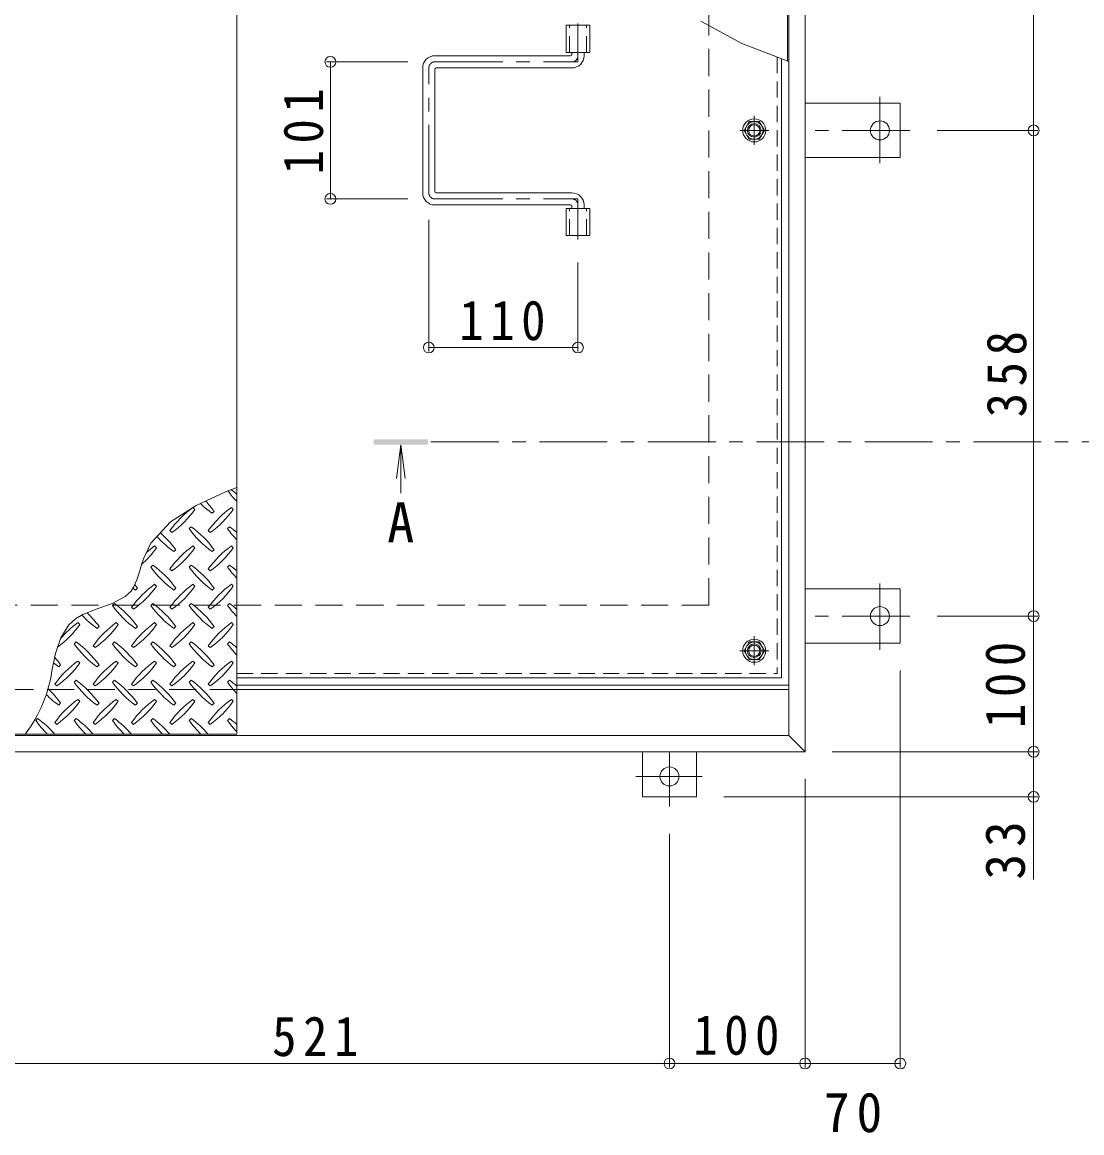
# Model space of a CAD drawing. Units: millimetres at full size, sheet at 1:10. Extents: x -2620 to 2604, y -1962 to 1618.
# Drawn here: x -1442 to -660, y -84 to 734 of the extents above; entities that cross this region are included whole.
import ezdxf
from ezdxf.enums import TextEntityAlignment as Align

# ---------------------------------------------------------------- set-up
doc = ezdxf.new("R2010")
doc.units = ezdxf.units.MM
doc.header["$LTSCALE"] = 10
doc.header["$PDMODE"] = 32
doc.header["$PDSIZE"] = 8
for name, pattern in [('CHAIN1', [8, 5, -1, 1, -1]), ('DASHED1', [1.8, 1.2, -0.6]), ('DASHED2', [3, 2, -1])]:
    doc.linetypes.add(name, pattern=pattern)
for name, color, linetype, lineweight in [('0-1', 2, 'DASHED2', 9), ('0-2', 3, 'Continuous', 9), ('0-3', 2, 'Continuous', 9), ('0-5', 7, 'Continuous', 9), ('0-6', 6, 'Continuous', 5), ('0-7', 5, 'Continuous', 5), ('0-9', 134, 'Continuous', 5), ('0-A', 3, 'CHAIN1', 9), ('0-B', 2, 'Continuous', 9), ('0-E', 3, 'Continuous', 9), ('0-F', 7, 'Continuous', 9)]:
    doc.layers.add(name, color=color, linetype=linetype, lineweight=lineweight)
doc.styles.add('ＭＳ ゴシック', font='')
doc.styles.get('ＭＳ ゴシック').set_extended_font_data('MS Gothic')

msp = doc.modelspace()

# ---------------------------------------------------------------- linework, layer by layer
at = {"layer": '0-1'}
for p, q in [((-935.33, 304.74), (-935.33, 1004.74)), ((-2035.33, 304.74), (-935.33, 304.74)), ((-1283.33, 242.74), (-2094.33, 242.74))]:
    msp.add_line(p, q, dxfattribs=at)
at = {"layer": '0-1', "linetype": 'Continuous'}
msp.add_line((-876.33, 242.74), (-1283.33, 242.74), dxfattribs=at)
at = {"layer": '0-2'}
for p, q in [((-1283.33, 1099.74), (-1283.33, 209.74)), ((-877.33, 1099.74), (-877.33, 705.88)), ((-1040.48, 732.24), (-1023.18, 732.24)), ((-1040.48, 712.24), (-1040.48, 732.24)), ((-1023.18, 712.24), (-1023.18, 732.24)), ((-1040.48, 712.24), (-1023.18, 712.24)), ((-1040.48, 597.24), (-1023.18, 597.24)), ((-1040.48, 577.24), (-1040.48, 597.24)), ((-1023.18, 577.24), (-1023.18, 597.24)), ((-1040.48, 577.24), (-1023.18, 577.24)), ((-1283.33, 209.74), (-1687.33, 209.74))]:
    msp.add_line(p, q, dxfattribs=at)
at = {"layer": '0-2', "linetype": 'DASHED1'}
for p, q in [((-1038.18, 712.24), (-1038.18, 732.24)), ((-1025.48, 712.24), (-1025.48, 732.24)), ((-1038.18, 577.24), (-1038.18, 597.24)), ((-1025.48, 577.24), (-1025.48, 597.24))]:
    msp.add_line(p, q, dxfattribs=at)
at = {"layer": '0-2', "color": 4}
for q in [(-1165.75, 398.28), (-1162.49, 387.46), (-1159.23, 398.28)]:
    msp.add_line((-1162.49, 423.07), q, dxfattribs=at)
at = {"layer": '0-2', "color": 4, "linetype": 'CHAIN1'}
msp.add_line((-610.27, 425.07), (-1142.49, 425.07), dxfattribs=at)
at = {"layer": '0-2', "color": 4}
msp.add_solid([(-1182.49, 423.07), (-1182.49, 427.07), (-1142.49, 423.07), (-1142.49, 427.07)], dxfattribs=at)
at = {"layer": '0-3'}
for p, q in [((-864.33, 196.74), (-864.33, 1112.74)), ((-876.33, 208.74), (-876.33, 1100.74)), ((-876.33, 208.74), (-2094.33, 208.74)), ((-864.33, 196.74), (-876.33, 208.74)), ((-864.33, 196.74), (-2106.33, 196.74))]:
    msp.add_line(p, q, dxfattribs=at)
at = {"layer": '0-5'}
for p, q in [((-910.88, 718.87), (-941.11, 735.29)), ((-876.33, 705.49), (-910.88, 718.87))]:
    msp.add_line(p, q, dxfattribs=at)
at = {"layer": '0-6', "linetype": 'CHAIN1'}
for p, q in [((-1031.83, 733.62), (-1031.83, 705.24)), ((-1137.32, 705.24), (-1031.83, 705.24)), ((-1141.83, 608.75), (-1141.83, 700.73)), ((-1137.32, 604.24), (-1031.83, 604.24)), ((-1031.83, 574.35), (-1031.83, 604.24))]:
    msp.add_line(p, q, dxfattribs=at)
at = {"layer": '0-6'}
for p, q in [((-1036.34, 710.74), (-1036.34, 712.24)), ((-1027.33, 709.74), (-1027.33, 712.24)), ((-1037.33, 709.74), (-1137.33, 709.74)), ((-1146.33, 608.74), (-1146.33, 700.74)), ((-1137.33, 609.74), (-1137.33, 699.74)), ((-1136.33, 700.74), (-1036.33, 700.74)), ((-1136.33, 608.74), (-1036.33, 608.74)), ((-1037.33, 599.74), (-1137.33, 599.74)), ((-1036.34, 598.74), (-1036.34, 597.24)), ((-1027.33, 599.74), (-1027.33, 597.24)), ((-1283.33, 245.74), (-876.33, 245.74))]:
    msp.add_line(p, q, dxfattribs=at)
for centre, radius, start, end in [((-1137.33, 700.74), 9, 90, 180), ((-1037.33, 710.74), 1, 270, 0), ((-1036.33, 709.74), 9, 270, 0), ((-1136.33, 699.74), 1, 90, 180), ((-1137.33, 608.74), 9, 180, 270), ((-1136.33, 609.74), 1, 180, 270), ((-1036.33, 599.74), 9, 0, 90), ((-1037.33, 598.74), 1, 0, 90)]:
    msp.add_arc(centre, radius, start, end, dxfattribs=at)
at = {"layer": '0-6', "linetype": 'CHAIN1'}
for centre, radius, start, end in [((-1137.32, 700.73), 4.51, 90, 180), ((-1036.33, 709.74), 4.5, 270.29569, 0), ((-1137.32, 608.75), 4.51, 180, 270), ((-1036.33, 599.74), 4.5, 0, 89.70431)]:
    msp.add_arc(centre, radius, start, end, dxfattribs=at)
at = {"layer": '0-7'}
for centre, radius in [((-901.83, 654.74), 5), ((-901.83, 654.74), 4.19), ((-901.83, 271.24), 5), ((-901.83, 271.24), 4.19)]:
    msp.add_circle(centre, radius, dxfattribs=at)
at = {"layer": '0-9'}
for p, q in [((-1314.29, 375.36), (-1315.7, 376.77)), ((-1286, 375.36), (-1287.42, 376.77)), ((-1301.56, 372.53), (-1300.15, 373.94)), ((-1317.12, 362.63), (-1318.53, 361.22)), ((-1288.83, 362.63), (-1290.25, 361.22)), ((-1332.67, 359.8), (-1331.26, 358.39)), ((-1304.39, 359.8), (-1302.98, 358.39)), ((-1342.57, 347.07), (-1343.99, 348.49)), ((-1329.85, 344.25), (-1328.43, 345.66)), ((-1314.29, 347.07), (-1315.7, 348.49)), ((-1301.56, 344.25), (-1300.15, 345.66)), ((-1286, 347.07), (-1287.42, 348.49)), ((-1345.4, 334.35), (-1346.82, 332.93)), ((-1332.67, 331.52), (-1331.26, 330.1)), ((-1317.12, 334.35), (-1318.53, 332.93)), ((-1304.39, 331.52), (-1302.98, 330.1)), ((-1288.83, 334.35), (-1290.25, 332.93)), ((-1342.57, 318.79), (-1343.99, 320.2)), ((-1314.29, 318.79), (-1315.7, 320.2)), ((-1286, 318.79), (-1287.42, 320.2)), ((-1358.13, 315.96), (-1356.72, 317.37)), ((-1329.85, 315.96), (-1328.43, 317.37)), ((-1301.56, 315.96), (-1300.15, 317.37)), ((-1373.69, 306.06), (-1375.1, 304.65)), ((-1360.96, 303.23), (-1359.54, 301.82)), ((-1345.4, 306.06), (-1346.82, 304.65)), ((-1332.67, 303.23), (-1331.26, 301.82)), ((-1317.12, 306.06), (-1318.53, 304.65)), ((-1304.39, 303.23), (-1302.98, 301.82)), ((-1288.83, 306.06), (-1290.25, 304.65)), ((-1399.14, 290.5), (-1400.56, 291.92)), ((-1386.41, 287.68), (-1385, 289.09)), ((-1370.86, 290.5), (-1372.27, 291.92)), ((-1358.13, 287.68), (-1356.72, 289.09)), ((-1342.57, 290.5), (-1343.99, 291.92)), ((-1329.85, 287.68), (-1328.43, 289.09)), ((-1314.29, 290.5), (-1315.7, 291.92)), ((-1301.56, 287.68), (-1300.15, 289.09)), ((-1286, 290.5), (-1287.42, 291.92)), ((-1401.97, 277.78), (-1403.38, 276.36)), ((-1389.24, 274.95), (-1387.83, 273.53)), ((-1373.69, 277.78), (-1375.1, 276.36)), ((-1360.96, 274.95), (-1359.54, 273.53)), ((-1345.4, 277.78), (-1346.82, 276.36)), ((-1332.67, 274.95), (-1331.26, 273.53)), ((-1317.12, 277.78), (-1318.53, 276.36)), ((-1304.39, 274.95), (-1302.98, 273.53)), ((-1288.83, 277.78), (-1290.25, 276.36)), ((-1399.14, 262.22), (-1400.56, 263.63)), ((-1370.86, 262.22), (-1372.27, 263.63)), ((-1342.57, 262.22), (-1343.99, 263.63)), ((-1314.29, 262.22), (-1315.7, 263.63)), ((-1286, 262.22), (-1287.42, 263.63)), ((-1414.7, 259.39), (-1413.28, 260.81)), ((-1386.41, 259.39), (-1385, 260.81)), ((-1358.13, 259.39), (-1356.72, 260.81)), ((-1329.85, 259.39), (-1328.43, 260.81)), ((-1301.56, 259.39), (-1300.15, 260.81)), ((-1417.53, 246.66), (-1416.11, 245.25)), ((-1401.97, 249.49), (-1403.38, 248.08)), ((-1389.24, 246.66), (-1387.83, 245.25)), ((-1373.69, 249.49), (-1375.1, 248.08)), ((-1360.96, 246.66), (-1359.54, 245.25)), ((-1345.4, 249.49), (-1346.82, 248.08)), ((-1332.67, 246.66), (-1331.26, 245.25)), ((-1317.12, 249.49), (-1318.53, 248.08)), ((-1304.39, 246.66), (-1302.98, 245.25)), ((-1288.83, 249.49), (-1290.25, 248.08)), ((-1414.7, 231.11), (-1413.28, 232.52)), ((-1399.14, 233.94), (-1400.56, 235.35)), ((-1386.41, 231.11), (-1385, 232.52)), ((-1370.86, 233.94), (-1372.27, 235.35)), ((-1358.13, 231.11), (-1356.72, 232.52)), ((-1342.57, 233.94), (-1343.99, 235.35)), ((-1329.85, 231.11), (-1328.43, 232.52)), ((-1314.29, 233.94), (-1315.7, 235.35)), ((-1301.56, 231.11), (-1300.15, 232.52)), ((-1286, 233.94), (-1287.42, 235.35)), ((-1430.25, 221.21), (-1431.67, 219.79)), ((-1401.97, 221.21), (-1403.38, 219.79)), ((-1373.69, 221.21), (-1375.1, 219.79)), ((-1345.4, 221.21), (-1346.82, 219.79)), ((-1317.12, 221.21), (-1318.53, 219.79)), ((-1288.83, 221.21), (-1290.25, 219.79)), ((-1417.53, 218.38), (-1416.11, 216.97)), ((-1389.24, 218.38), (-1387.83, 216.97)), ((-1360.96, 218.38), (-1359.54, 216.97)), ((-1332.67, 218.38), (-1331.26, 216.97)), ((-1304.39, 218.38), (-1302.98, 216.97))]:
    msp.add_line(p, q, dxfattribs=at)
msp.add_lwpolyline([(-1283.33, 391.65), (-1291.61, 388.32), (-1313.36, 378.37), (-1332.32, 366.2), (-1346.73, 350.42), (-1352.3, 339.07), (-1353.44, 335.59), (-1355.21, 329.45), (-1357.1, 323.45), (-1359.55, 317.98), (-1361.4, 315.2), (-1365.68, 311.08), (-1375.27, 305.98), (-1386.24, 302.09), (-1396.92, 297.9), (-1402.32, 294.74), (-1407.16, 290.36), (-1413.25, 280.74), (-1417.19, 269.15), (-1419.54, 257.72)], dxfattribs=at)
for centre, radius, start, end in [((-1231.2, 431.57), 72.5, 215.94795, 224.0249), ((-1330.91, 331.87), 72.5, 48.99213, 53.25279), ((-1273.63, 317.73), 72.5, 125.47256, 144.5273), ((-1259.49, 431.57), 72.5, 225.57452, 234.5273), ((-1359.19, 331.87), 72.5, 35.47258, 43.25978), ((-1245.35, 317.73), 72.5, 125.47256, 144.5273), ((-1373.33, 417.43), 72.5, 305.47272, 324.5273), ((-1345.05, 417.43), 72.5, 305.47272, 324.5273), ((-1259.49, 403.29), 72.5, 215.47272, 234.5273), ((-1359.19, 303.59), 72.5, 35.47258, 54.5273), ((-1231.2, 403.29), 72.5, 215.47272, 224.0249), ((-1330.91, 303.59), 72.5, 48.99213, 54.5273), ((-1287.77, 403.29), 72.5, 221.35275, 234.5273), ((-1387.47, 303.59), 72.5, 35.47258, 48.77962), ((-1401.62, 389.15), 72.5, 311.38763, 324.5273), ((-1301.91, 289.44), 72.5, 125.47256, 131.59831), ((-1273.63, 289.44), 72.5, 125.47256, 144.5273), ((-1373.33, 389.15), 72.5, 305.47272, 324.5273), ((-1245.35, 289.44), 72.5, 125.47256, 144.5273), ((-1345.05, 389.15), 72.5, 305.47272, 324.5273), ((-1287.77, 375), 72.5, 215.47272, 234.5273), ((-1387.47, 275.3), 72.5, 35.47258, 54.5273), ((-1259.49, 375), 72.5, 215.47272, 234.5273), ((-1359.19, 275.3), 72.5, 35.47258, 54.5273), ((-1231.2, 375), 72.5, 215.47272, 224.0249), ((-1330.91, 275.3), 72.5, 48.99213, 54.5273), ((-1301.91, 261.16), 72.5, 125.47256, 144.5273), ((-1415.76, 275.3), 72.5, 35.47258, 38.03572), ((-1273.63, 261.16), 72.5, 125.47256, 144.5273), ((-1245.35, 261.16), 72.5, 125.47256, 144.5273), ((-1316.06, 375), 72.5, 232.70831, 234.5273), ((-1401.62, 360.86), 72.5, 305.47272, 324.5273), ((-1373.33, 360.86), 72.5, 305.47272, 324.5273), ((-1345.05, 360.86), 72.5, 305.47272, 324.5273), ((-1316.06, 346.72), 72.5, 215.47272, 234.5273), ((-1415.76, 247.02), 72.5, 35.47258, 54.5273), ((-1287.77, 346.72), 72.5, 215.47272, 234.5273), ((-1387.47, 247.02), 72.5, 35.47258, 54.5273), ((-1259.49, 346.72), 72.5, 215.47272, 234.5273), ((-1359.19, 247.02), 72.5, 35.47258, 54.5273), ((-1231.2, 346.72), 72.5, 215.47272, 224.0249), ((-1330.91, 247.02), 72.5, 48.99213, 54.5273), ((-1344.34, 346.72), 72.5, 222.74814, 234.5273), ((-1444.04, 247.02), 72.5, 35.47258, 45.99713), ((-1458.19, 332.58), 72.5, 306.00705, 324.5273), ((-1358.48, 232.88), 72.5, 125.47256, 139.2924), ((-1330.2, 232.88), 72.5, 125.47256, 144.52728), ((-1429.9, 332.58), 72.5, 305.47272, 324.5273), ((-1301.91, 232.88), 72.5, 125.47256, 144.52728), ((-1401.62, 332.58), 72.5, 305.47272, 324.5273), ((-1273.63, 232.88), 72.5, 125.47256, 144.52728), ((-1373.33, 332.58), 72.5, 305.47272, 324.5273), ((-1245.35, 232.88), 72.5, 125.47256, 144.5273), ((-1345.05, 332.58), 72.5, 305.47272, 324.5273), ((-1344.34, 318.44), 72.5, 215.47272, 234.5273), ((-1444.04, 218.73), 72.5, 35.47258, 54.5273), ((-1316.06, 318.44), 72.5, 215.47272, 234.5273), ((-1415.76, 218.73), 72.5, 35.47258, 54.5273), ((-1287.77, 318.44), 72.5, 215.47272, 234.5273), ((-1387.47, 218.73), 72.5, 35.47258, 54.5273), ((-1259.49, 318.44), 72.5, 215.47272, 234.5273), ((-1359.19, 218.73), 72.5, 35.47258, 54.5273), ((-1231.2, 318.44), 72.5, 215.47272, 224.0249), ((-1330.91, 218.73), 72.5, 48.99213, 54.5273), ((-1372.63, 318.44), 72.5, 230.65677, 234.5273), ((-1472.33, 218.73), 72.5, 35.47258, 41.1628), ((-1358.48, 204.59), 72.5, 125.47256, 144.5273), ((-1458.19, 304.29), 72.5, 305.47272, 324.5273), ((-1330.2, 204.59), 72.5, 125.47256, 144.5273), ((-1429.9, 304.29), 72.5, 305.47272, 324.5273), ((-1301.91, 204.59), 72.5, 125.47256, 144.5273), ((-1401.62, 304.29), 72.5, 305.47272, 324.5273), ((-1273.63, 204.59), 72.5, 125.47256, 144.5273), ((-1373.33, 304.29), 72.5, 305.47272, 324.5273), ((-1245.35, 204.59), 72.5, 125.47256, 144.5273), ((-1345.05, 304.29), 72.5, 305.47272, 324.5273), ((-1520.74, 271.49), 102.13, 322.79805, 352.25462), ((-1344.34, 290.15), 72.5, 215.47272, 234.5273), ((-1444.04, 190.45), 72.5, 35.47258, 54.5273), ((-1316.06, 290.15), 72.5, 215.47272, 234.5273), ((-1415.76, 190.45), 72.5, 35.47258, 54.5273), ((-1287.77, 290.15), 72.5, 215.47272, 234.5273), ((-1387.47, 190.45), 72.5, 35.47258, 54.5273), ((-1259.49, 290.15), 72.5, 215.47272, 234.5273), ((-1359.19, 190.45), 72.5, 35.47258, 54.5273), ((-1231.2, 290.15), 72.5, 215.47272, 224.0249), ((-1330.91, 190.45), 72.5, 48.99213, 54.5273), ((-1372.63, 290.15), 72.5, 224.94598, 234.5273), ((-1472.33, 190.45), 72.5, 35.47258, 46.69856), ((-1358.48, 176.31), 72.5, 125.47256, 144.5273), ((-1458.19, 276.01), 72.5, 305.47272, 324.5273), ((-1330.2, 176.31), 72.5, 125.47256, 144.5273), ((-1429.9, 276.01), 72.5, 305.47272, 324.5273), ((-1301.91, 176.31), 72.5, 125.47256, 144.5273), ((-1401.62, 276.01), 72.5, 305.47272, 324.5273), ((-1273.63, 176.31), 72.5, 125.47256, 144.5273), ((-1373.33, 276.01), 72.5, 305.47272, 324.5273), ((-1245.35, 176.31), 72.5, 125.47256, 144.5273), ((-1345.05, 276.01), 72.5, 305.47272, 324.5273), ((-1472.33, 162.16), 72.5, 41.00789, 54.5273), ((-1444.04, 162.16), 72.5, 41.00789, 54.5273), ((-1415.76, 162.16), 72.5, 41.00789, 54.5273), ((-1387.47, 162.16), 72.5, 41.00789, 54.5273), ((-1359.19, 162.16), 72.5, 41.00789, 54.5273), ((-1330.91, 162.16), 72.5, 48.99213, 54.5273), ((-1372.63, 261.87), 72.5, 215.47272, 225.97511), ((-1344.34, 261.87), 72.5, 215.47272, 225.97511), ((-1316.06, 261.87), 72.5, 215.47272, 225.97511), ((-1287.77, 261.87), 72.5, 215.47272, 225.97511), ((-1259.49, 261.87), 72.5, 215.47272, 225.97511), ((-1231.2, 261.87), 72.5, 215.47272, 224.0249)]:
    msp.add_arc(centre, radius, start, end, dxfattribs=at)
at = {"layer": '0-A', "linetype": 'DASHED1'}
for p in [(-885.03, 708.86), (-1283.33, 254.44)]:
    msp.add_line(p, (-885.03, 254.44), dxfattribs=at)
at = {"layer": '0-A', "linetype": 'Continuous'}
for q in [(-881.83, 707.62), (-1283.33, 251.24)]:
    msp.add_line((-881.83, 251.24), q, dxfattribs=at)
at = {"layer": '0-A'}
for p, q in [((-901.83, 644.06), (-901.83, 665.42)), ((-891.15, 654.74), (-912.51, 654.74)), ((-901.83, 260.56), (-901.83, 281.92)), ((-891.15, 271.24), (-912.51, 271.24))]:
    msp.add_line(p, q, dxfattribs=at)
at = {"layer": '0-B'}
for p, q in [((-909.33, 654.74), (-905.58, 661.24)), ((-905.58, 661.24), (-898.09, 661.24)), ((-894.33, 654.74), (-898.09, 661.24)), ((-909.33, 654.74), (-905.58, 648.24)), ((-905.58, 648.24), (-898.09, 648.24)), ((-894.33, 654.74), (-898.09, 648.24)), ((-909.33, 271.24), (-905.58, 277.74)), ((-909.33, 271.24), (-905.58, 264.74)), ((-905.58, 277.74), (-898.09, 277.74)), ((-894.33, 271.24), (-898.09, 277.74)), ((-894.33, 271.24), (-898.09, 264.74)), ((-905.58, 264.74), (-898.09, 264.74))]:
    msp.add_line(p, q, dxfattribs=at)
for centre, radius in [((-901.83, 654.74), 8.5), ((-901.83, 654.74), 6.5), ((-901.83, 271.24), 8.5), ((-901.83, 271.24), 6.5)]:
    msp.add_circle(centre, radius, dxfattribs=at)
at = {"layer": '0-E', "linetype": 'CHAIN1'}
for p, q in [((-809.13, 679.58), (-809.13, 630.69)), ((-786.98, 654.74), (-864.33, 654.74)), ((-809.13, 271.9), (-809.13, 320.78)), ((-786.98, 296.74), (-864.33, 296.74)), ((-964.33, 156.38), (-964.33, 196.54)), ((-989.17, 178.54), (-940.29, 178.54))]:
    msp.add_line(p, q, dxfattribs=at)
at = {"layer": '0-E'}
for p, q in [((-864.33, 674.74), (-794.13, 674.74)), ((-794.13, 674.74), (-794.13, 634.74)), ((-864.33, 634.74), (-794.13, 634.74)), ((-864.33, 316.74), (-794.13, 316.74)), ((-794.13, 276.74), (-794.13, 316.74)), ((-864.33, 276.74), (-794.13, 276.74)), ((-984.33, 196.74), (-984.33, 163.54)), ((-944.33, 196.74), (-944.33, 163.54)), ((-984.33, 163.54), (-944.33, 163.54))]:
    msp.add_line(p, q, dxfattribs=at)
for centre in [(-809.13, 654.74), (-809.13, 296.74), (-964.33, 178.54)]:
    msp.add_circle(centre, 7, dxfattribs=at)
at = {"layer": '0-F'}
for p, q in [((-695.81, 1012.74), (-695.81, 654.74)), ((-1217.37, 705.24), (-1157.32, 705.24)), ((-1214.37, 604.24), (-1214.37, 705.24)), ((-692.81, 654.74), (-766.98, 654.74)), ((-695.81, 654.74), (-695.81, 296.74)), ((-1217.37, 604.24), (-1157.32, 604.24)), ((-1141.83, 491.7), (-1141.83, 588.75)), ((-1031.83, 491.7), (-1031.83, 557.24)), ((-1141.83, 494.7), (-1031.83, 494.7)), ((-692.81, 296.74), (-766.98, 296.74)), ((-695.81, 296.74), (-695.81, 196.74)), ((-794.13, -35.99), (-794.13, 256.74)), ((-692.81, 196.74), (-844.33, 196.74)), ((-695.81, 196.74), (-695.81, 163.54)), ((-864.33, -35.99), (-864.33, 176.74)), ((-692.81, 163.54), (-924.33, 163.54)), ((-695.81, 163.54), (-695.81, 102.52)), ((-964.33, -35.99), (-964.33, 136.38)), ((-1485.33, -32.99), (-964.33, -32.99)), ((-964.33, -32.99), (-864.33, -32.99)), ((-864.33, -32.99), (-794.13, -32.99))]:
    msp.add_line(p, q, dxfattribs=at)
for p in [(-1214.37, 705.24), (-695.81, 654.74), (-1214.37, 604.24), (-1141.83, 494.7), (-1031.83, 494.7), (-695.81, 296.74), (-695.81, 196.74), (-695.81, 163.54), (-964.33, -32.99), (-864.33, -32.99), (-794.13, -32.99)]:
    msp.add_point(p, dxfattribs=at)

# ---------------------------------------------------------------- texts
at = {"layer": '0-5', "color": 2, "style": 'ＭＳ ゴシック'}
msp.add_text('A', height=29.33, dxfattribs=at).set_placement((-1172.49, 342.37), align=Align.BOTTOM_LEFT)
at = {"layer": '0-F', "color": 2, "char_height": 29.33, "attachment_point": 7, "rotation": 90, "style": 'ＭＳ ゴシック'}
for s, insert in [('\\T1.27;\\W0.9;101', (-1219.37, 622.24)), ('\\T1.27;\\W0.9;358', (-700.81, 443.24)), ('\\T1.27;\\W0.9;100', (-701.81, 214.24)), ('\\T1.27;\\W0.95;33', (-701.81, 102.52))]:
    msp.add_mtext(s, dxfattribs=dict(at, insert=insert))
at = {"layer": '0-F', "color": 2, "char_height": 29.33, "attachment_point": 7, "style": 'ＭＳ ゴシック'}
for s, insert in [('\\T1.27;\\W0.9;110', (-1119.33, 499.7)), ('\\T1.27;\\W0.9;521', (-1257.33, -27.99)), ('\\T1.27;\\W0.9;100', (-946.83, -26.99)), ('\\T1.27;\\W0.95;70', (-850.48, -84.06))]:
    msp.add_mtext(s, dxfattribs=dict(at, insert=insert))

doc.saveas('drawing.dxf')
